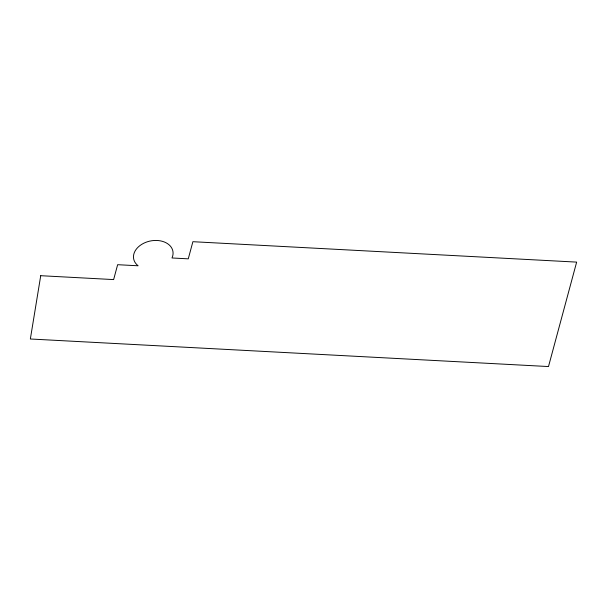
<?xml version="1.0" encoding="UTF-8"?>
<svg xmlns="http://www.w3.org/2000/svg" width="607" height="607" viewBox="0 0 607 607"><rect width="100%" height="100%" fill="white"/><g stroke="black" fill="none" stroke-linecap="round" stroke-linejoin="round"><path stroke-width="0.91" d="M40.73 275.699L30.35 338.994L548.493 366.552L576.65 262.11L192.889 241.7L188.269 258.84L172.001 257.975A20.001 14.34 -11.2 0 0 149.641 241.146A20.001 14.34 -11.2 0 0 138.123 265.783L117.637 264.698L113.63 279.584L40.73 275.699"/></g></svg>
